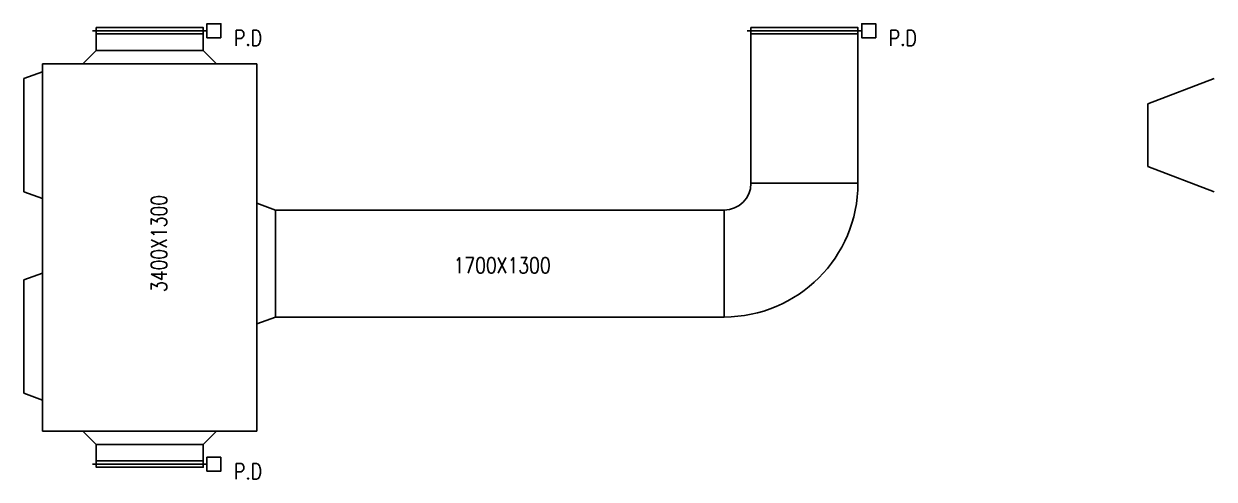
# Model space of a CAD drawing. Extents: x -255138 to 664740, y -29000 to 131250.
# Drawn here: x 603584 to 622492, y 61720 to 68958 of the extents above; entities that cross this region are included whole.
import ezdxf
from ezdxf.enums import TextEntityAlignment as Align

# ---------------------------------------------------------------- set-up
doc = ezdxf.new("R2010")
doc.units = 0
doc.header["$LTSCALE"] = 10
doc.linetypes.add('XFM1D40-200k$0$HIDDEN2', pattern=[0.1875, 0.125, -0.0625])
for name, color, linetype in [('XFM1D40-200k$0$M-CMDUCT-TEXT', 3, 'Continuous'), ('XFM1D40-200k$0$M-HVAC-CMDUCT', 150, 'Continuous'), ('XFM1D40-200k$0$M-HVAC-DAPR', 3, 'Continuous')]:
    doc.layers.add(name, color=color, linetype=linetype)
doc.styles.add('XFM1D40-200k$0$aa-txt', font='simplex.shx', dxfattribs={"width": 0.8, "height": 25, "bigfont": 'chineset.shx'})

# ---------------------------------------------------------------- blocks, each defined once
blk = doc.blocks.new('XFM1D40-200k$0$90-DUCT-0.75D')
for p, q in [((-125, 75), (-25, 75)), ((0, -50), (0, 50))]:
    blk.add_line(p, q)
for radius in [125, 25]:
    blk.add_arc((0, 75), radius, 180, 270)
blk = doc.blocks.new('XFM1D40-200k$0$H-PD')
at = {"layer": 'XFM1D40-200k$0$M-HVAC-DAPR', "ltscale": 0.5}
blk.add_lwpolyline([(-5.53, 11.06), (-5.53, 0), (5.53, 0), (5.53, 11.06)], close=True, dxfattribs=at)
blk = doc.blocks.new('XFM1D40-200k')
at = {"layer": 'XFM1D40-200k$0$M-HVAC-CMDUCT'}
for p, q in [((604734, 68535), (604734, 68898)), ((604734, 68898), (606434, 68898)), ((606434, 68535), (606434, 68898)), ((615134, 66423), (615134, 68898)), ((615134, 68898), (616834, 68898)), ((616834, 66423), (616834, 68898)), ((604734, 68535), (604522, 68323)), ((604734, 68535), (606434, 68535)), ((606434, 68535), (606647, 68323)), ((603884, 62485), (603884, 68323)), ((603884, 68323), (607284, 68323)), ((607284, 62485), (607284, 68323)), ((603884, 68197), (603584, 68088)), ((603584, 68088), (603584, 66288)), ((622492, 68088), (621440, 67688)), ((621440, 67688), (621440, 66688)), ((621440, 66688), (622492, 66288)), ((603884, 66179), (603584, 66288)), ((607284, 66107), (607584, 65998)), ((614709, 65998), (607584, 65998)), ((607584, 64298), (607584, 65998)), ((603884, 64997), (603584, 64888)), ((603584, 64888), (603584, 63088)), ((607284, 64188), (607584, 64298)), ((614709, 64298), (607584, 64298)), ((603884, 62979), (603584, 63088)), ((603884, 62485), (607284, 62485)), ((604734, 62273), (604522, 62485)), ((606434, 62273), (606647, 62485)), ((604734, 62273), (604734, 61910)), ((604734, 62273), (606434, 62273)), ((606434, 62273), (606434, 61910)), ((604734, 61910), (606434, 61910))]:
    blk.add_line(p, q, dxfattribs=at)
at = {"layer": 'XFM1D40-200k$0$M-HVAC-DAPR', "linetype": 'XFM1D40-200k$0$HIDDEN2', "ltscale": 0.5}
for p, q in [((604674, 68848), (606494, 68848)), ((615074, 68848), (616894, 68848)), ((604674, 61960), (606494, 61960))]:
    blk.add_line(p, q, dxfattribs=at)
at = {"layer": 'XFM1D40-200k$0$M-HVAC-DAPR', "ltscale": 0.5}
for points in [[(606434, 68798), (606434, 68898), (604734, 68898), (604734, 68798)], [(616834, 68798), (616834, 68898), (615134, 68898), (615134, 68798)], [(606434, 62010), (606434, 61910), (604734, 61910), (604734, 62010)]]:
    blk.add_lwpolyline(points, close=True, dxfattribs=at)
at = {"layer": 'XFM1D40-200k$0$M-HVAC-CMDUCT', "xscale": -17, "yscale": 17, "zscale": 17}
blk.add_blockref('XFM1D40-200k$0$90-DUCT-0.75D', (614709, 65148), dxfattribs=at)
at = {"layer": 'XFM1D40-200k$0$M-HVAC-DAPR', "ltscale": 0.5, "yscale": 20, "zscale": 20, "rotation": 270}
for p, xscale in [((606494, 68848), -20), ((616894, 68848), -20), ((606494, 61960), 20)]:
    blk.add_blockref('XFM1D40-200k$0$H-PD', p, dxfattribs=dict(at, xscale=xscale))
at = {"layer": 'XFM1D40-200k$0$M-CMDUCT-TEXT', "style": 'XFM1D40-200k$0$aa-txt', "width": 0.8}
for s, p in [('P.D', (606923, 68733)), ('P.D', (617323, 68733)), ('1700X1300', (610410, 65118)), ('P.D', (606923, 61845))]:
    blk.add_text(s, height=250, dxfattribs=at).set_placement(p, align=Align.MIDDLE_LEFT)
blk.add_text('3400X1300', height=250, rotation=90, dxfattribs=at).set_placement((605733, 64695), align=Align.MIDDLE_LEFT)

msp = doc.modelspace()

# ---------------------------------------------------------------- block references
msp.add_blockref('XFM1D40-200k', (0, 0))

doc.saveas('drawing.dxf')
